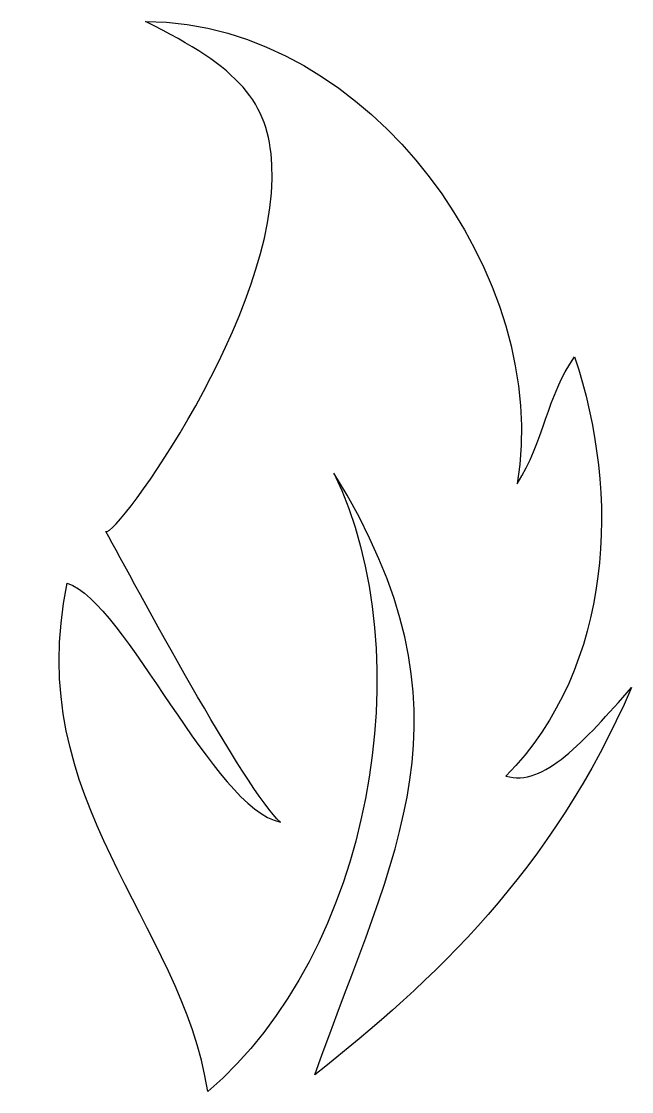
# Model space of a CAD drawing. Header units: centimetres. Extents: x -6.3 to 5.6, y -10.5 to 10.5.
import ezdxf

# ---------------------------------------------------------------- set-up
doc = ezdxf.new("R2010")
doc.units = ezdxf.units.CM
doc.header["$MEASUREMENT"] = 0
doc.layers.add('Layer 1', color=7, linetype='Continuous')

msp = doc.modelspace()

# ---------------------------------------------------------------- linework, layer by layer
at = {"layer": 'Layer 1'}
msp.add_open_spline([(-1.43624, 7.64826), (-1.27746, 4.78822), (-4.49297, 0.33031), (-4.685, 0.47837), (-4.685, 0.47837), (-4.12321, -0.55364), (-1.9486, -4.61139), (-1.27092, -5.20872), (-1.27092, -5.20872), (-2.57733, -4.9462), (-4.30493, -0.90988), (-5.44137, -0.53525), (-5.44137, -0.53525), (-6.33979, -4.80909), (-3.19477, -7.15671), (-2.69293, -10.48181), (-2.69293, -10.48181), (0.52131, -7.7429), (1.4999, -1.96807), (-0.22355, 1.62021), (-0.22355, 1.62021), (2.67769, -3.08466), (0.96514, -5.7524), (-0.60048, -10.156), (-0.60048, -10.156), (1.73018, -8.31342), (4.04939, -6.15587), (5.60178, -2.5763), (5.60178, -2.5763), (4.67264, -3.62945), (3.87723, -4.53297), (3.14253, -4.30898), (3.14253, -4.30898), (5.2574, -2.149), (5.38355, 1.20144), (4.48606, 3.8953), (4.48606, 3.8953), (3.94615, 3.13039), (3.88395, 2.23221), (3.36251, 1.40872), (3.36251, 1.40872), (4.0535, 5.38705), (0.5049, 10.43117), (-3.91014, 10.45572), (-3.91014, 10.45572), (-2.05227, 9.53111), (-1.5045, 8.87849), (-1.43624, 7.64826)], degree=3, knots=[0, 0, 0, 0, 0.07692308, 0.07692308, 0.07692308, 0.07692308, 0.15384615, 0.15384615, 0.15384615, 0.15384615, 0.23076923, 0.23076923, 0.23076923, 0.23076923, 0.30769231, 0.30769231, 0.30769231, 0.30769231, 0.38461538, 0.38461538, 0.38461538, 0.38461538, 0.46153846, 0.46153846, 0.46153846, 0.46153846, 0.53846154, 0.53846154, 0.53846154, 0.53846154, 0.61538462, 0.61538462, 0.61538462, 0.61538462, 0.69230769, 0.69230769, 0.69230769, 0.69230769, 0.76923077, 0.76923077, 0.76923077, 0.76923077, 0.84615385, 0.84615385, 0.84615385, 0.84615385, 1, 1, 1, 1], dxfattribs=at)

doc.saveas('drawing.dxf')
